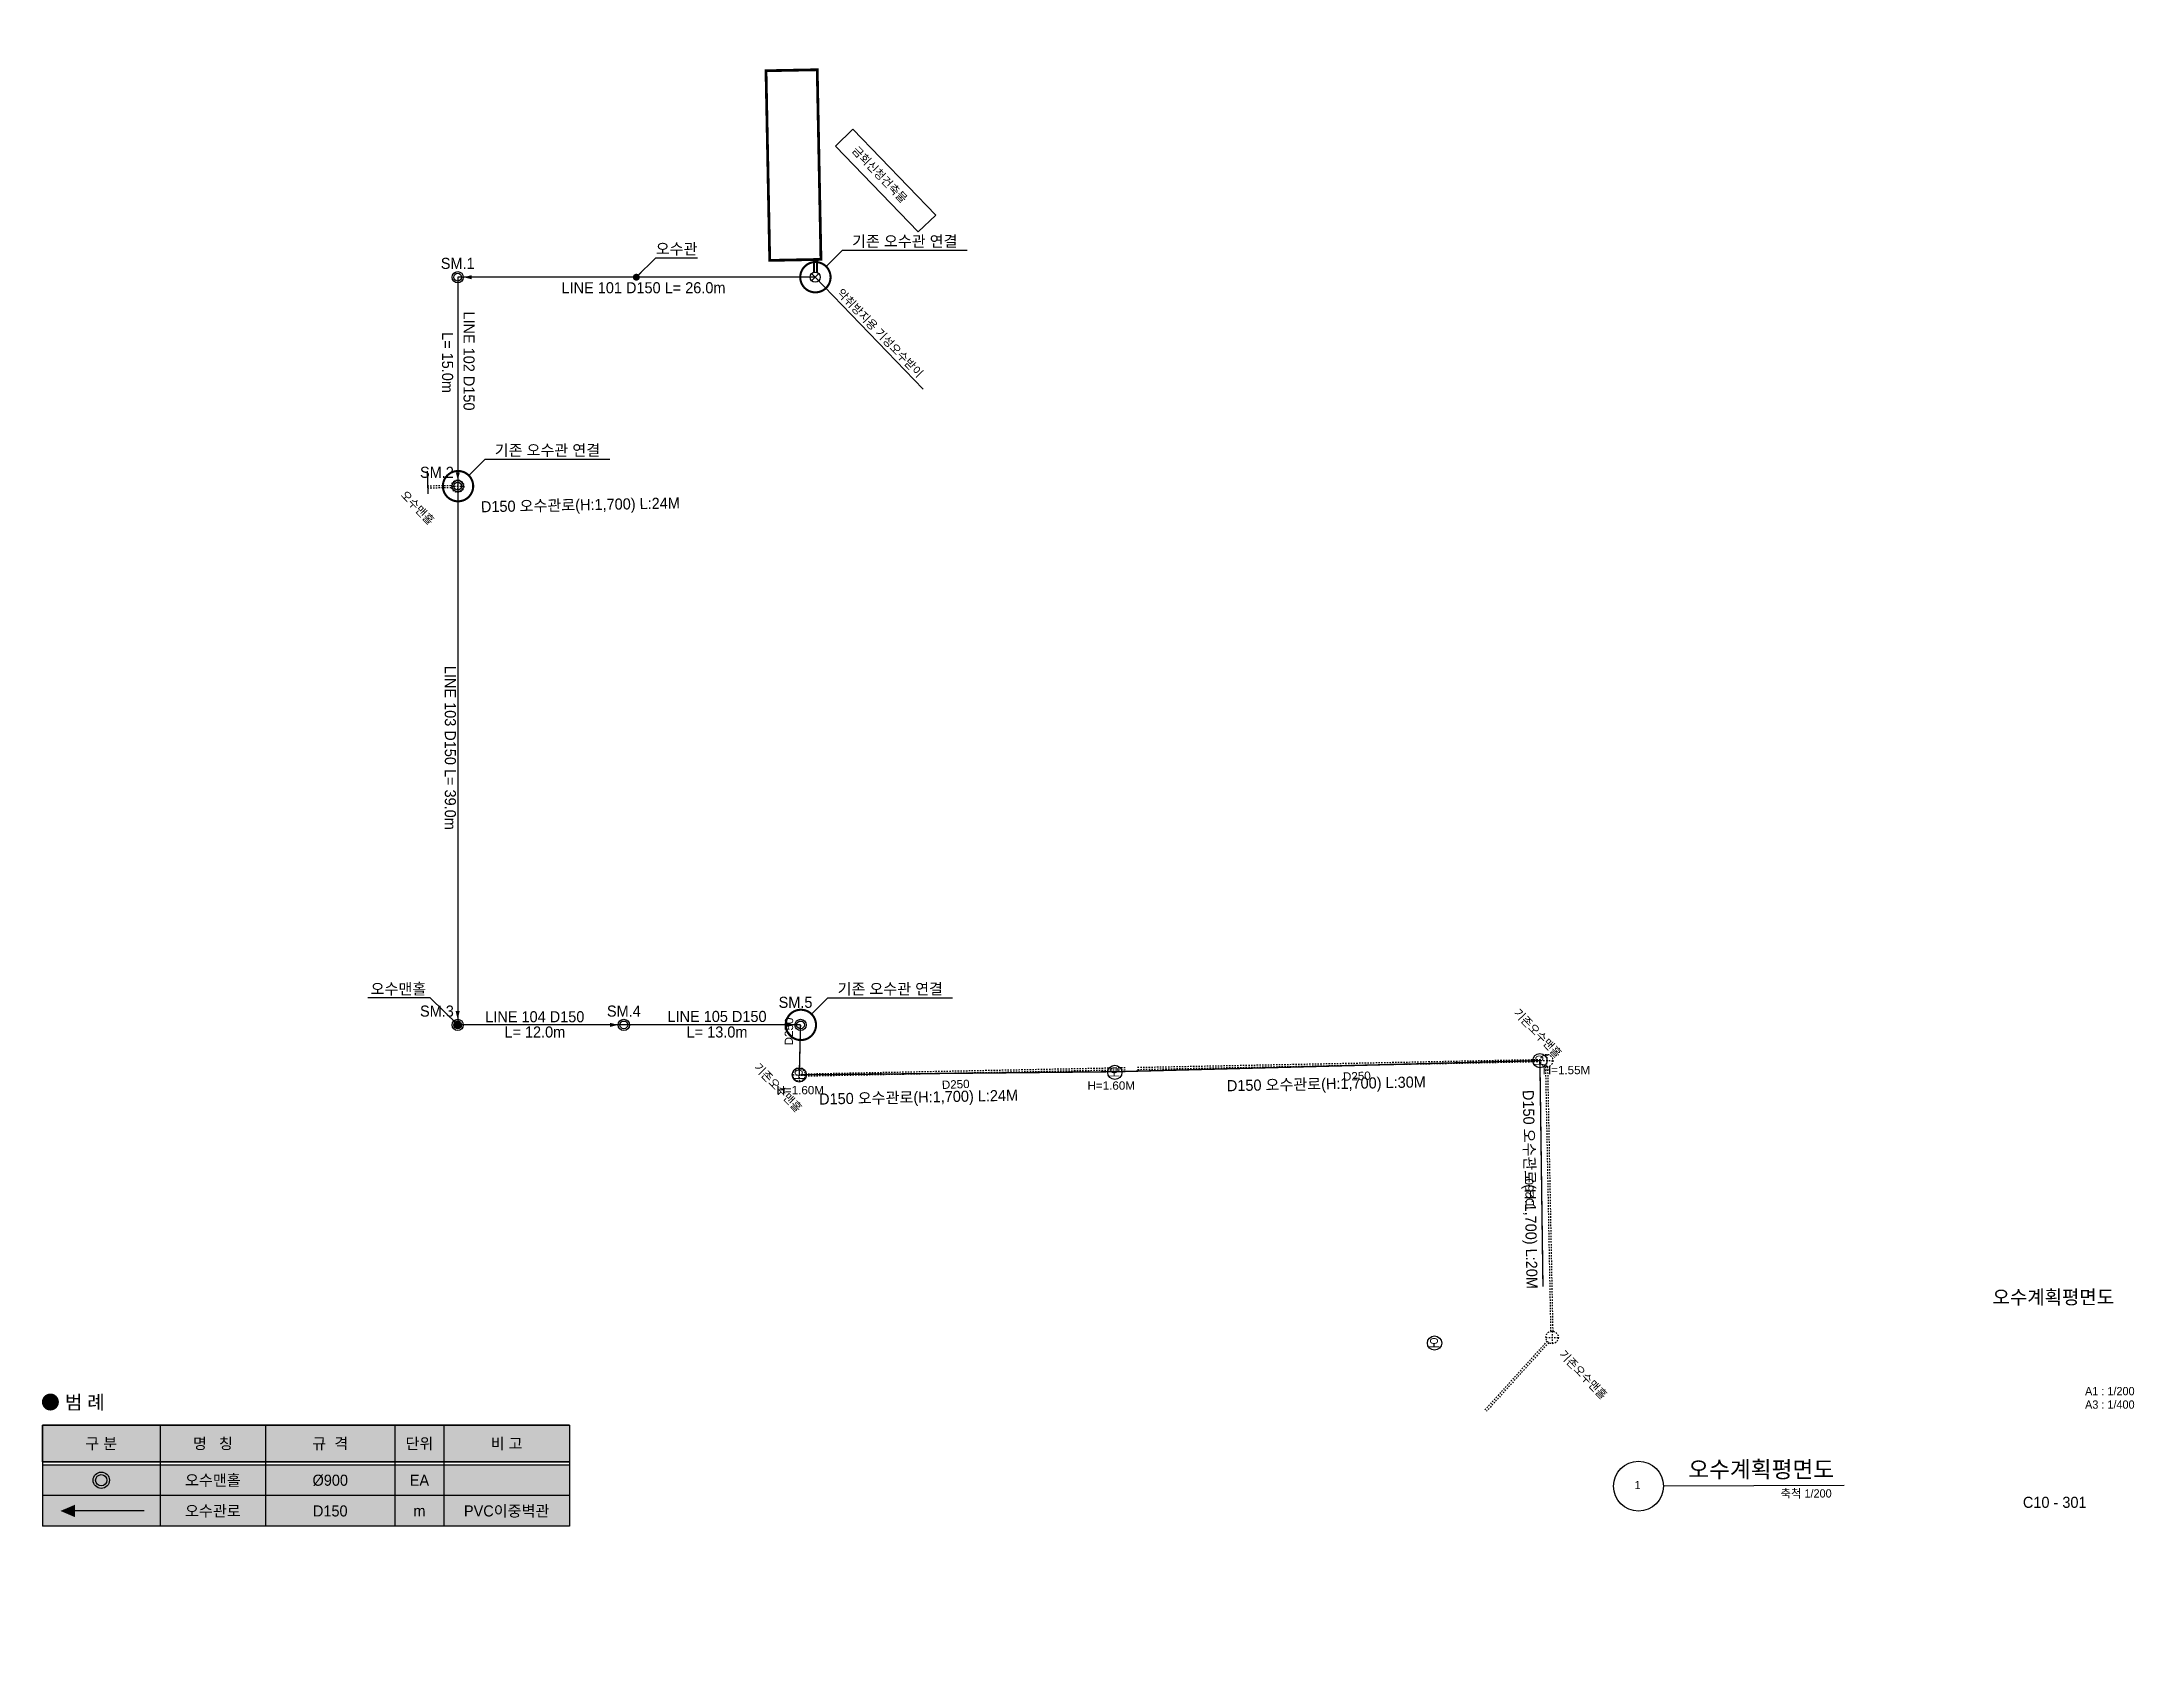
# Model space of a CAD drawing. Header units: inches. Extents: x 10 to 161, y -5 to 112.
import ezdxf
from ezdxf.enums import TextEntityAlignment as Align

# ---------------------------------------------------------------- set-up
doc = ezdxf.new("R2010")
doc.units = ezdxf.units.IN
doc.header["$MEASUREMENT"] = 0
for name, pattern in [('DASHED2', [0.375, 0.25, -0.125]), ('HIDDEN2', [0.1875, 0.125, -0.0625]), ('HIDDEN_2', [4.6, 3, -1.6])]:
    doc.linetypes.add(name, pattern=pattern)
for name, color, linetype in [('-$-0-범례', 7, 'Continuous'), ('-$-오-오수관로', 6, 'Continuous'), ('-C-오수관(분뇨)', 6, 'Continuous'), ('-C-오수맨홀', 6, 'Continuous'), ('9-오수맨홀', 252, 'Continuous'), ('COL', 2, 'Continuous'), ('DIM', 252, 'Continuous'), ('HID', 252, 'HIDDEN2'), ('TEX', 252, 'Continuous'), ('TEXT', 252, 'Continuous'), ('WAL', 2, 'Continuous'), ('WALL', 2, 'Continuous'), ('WB', 252, 'Continuous'), ('XR-SHEET$1$SHT', 5, 'Continuous'), ('도시가스맨홀(50)', 50, 'Continuous'), ('오수(34)', 252, 'Continuous'), ('오수관로', 252, 'HIDDEN_2')]:
    doc.layers.add(name, color=color, linetype=linetype)
doc.styles.add('Arial_4', font='arial_0.ttf')
doc.styles.get("Standard").update_dxf_attribs({"font": 'arial_0.ttf'})
doc.styles.add('돋음', font='Dotum.ttf')
doc.dimstyles.get("Standard").update_dxf_attribs({"dimtxt": 0.18, "dimasz": 0.18, "dimexe": 0.18, "dimexo": 0.0625, "dimgap": 0.09, "dimtad": 0, "dimtih": 1, "dimtoh": 1, "dimdec": 4, "dimzin": 0, "dimdsep": 46, "dimtxsty": 'Standard', "dimcen": 0.09, "dimadec": 0, "dimazin": 0, "dimtfac": 1, "dimtdec": 4, "dimtofl": 0, "dimtmove": 0, "dimatfit": 3, "dimfxl": 1, "dimtolj": 1, "dimtzin": 0, "dimarcsym": 0})

# ---------------------------------------------------------------- blocks, each defined once
blk = doc.blocks.new('A$Ce2bdae34')
at = {"layer": '-C-오수맨홀'}
for radius in [0.65, 0.45]:
    blk.add_circle((1.2, 1.2), radius, dxfattribs=at)
blk = doc.blocks.new('A$Cd8b6ead1')
at = {"layer": '-$-0-범례'}
blk.add_hatch(color=254, dxfattribs=at).paths.add_polyline_path([(0, 10.97), (57.1, 10.97), (57.1, 6.98), (0, 6.98)])
at = {"layer": '-$-0-범례', "true_color": 0xffffff}
blk.add_hatch(color=7, dxfattribs=at).paths.add_polyline_path([(0, 6.65), (57.1, 6.65), (57.1, 0), (0, 0)])
at = {"layer": '-$-0-범례', "color": 1}
for p, q in [((0, 10.97), (57.1, 10.97)), ((57.1, 10.97), (0, 10.97)), ((12.74, 10.97), (12.74, 0)), ((24.18, 10.97), (24.18, 0)), ((38.19, 10.97), (38.19, 0)), ((38.19, 10.97), (38.19, 0)), ((43.49, 10.97), (43.49, 0)), ((0, 6.98), (57.1, 6.98)), ((57.1, 3.32), (0, 3.32)), ((57.1, 0), (0, 0)), ((57.1, 0), (0, 0))]:
    blk.add_line(p, q, dxfattribs=at)
for points in [[(0, 10.97), (0, 0)], [(57.1, 10.97), (57.1, 0)], [(0, 6.65), (57.1, 6.65)]]:
    blk.add_lwpolyline(points, dxfattribs=at)
blk.add_lwpolyline([(0, 10.97), (57.1, 10.97), (57.1, 6.98), (0, 6.98)], close=True, dxfattribs=at)
at = {"layer": '-$-오-오수관로', "ltscale": 0.5}
blk.add_lwpolyline([(1.95, 1.66, 0, 1.33, 0), (3.51, 1.66, 3.4, 3.4, 0)], format="xyseb", dxfattribs=at)
at = {"layer": '-C-오수관(분뇨)'}
blk.add_lwpolyline([(11.03, 1.66), (3.38, 1.66)], dxfattribs=at)
at = {"layer": '-C-오수맨홀', "xscale": 1.358379958962178, "yscale": 1.358379958962178, "zscale": 1.358379958962178}
blk.add_blockref('A$Ce2bdae34', (4.74, 3.36), dxfattribs=at)
at = {"layer": '-$-0-범례', "color": 3, "style": '돋음'}
blk.add_text('● 범 례', height=1.5, dxfattribs=at).set_placement((-0.16, 13.43), align=Align.MIDDLE_LEFT)
at = {"layer": '-$-0-범례', "color": 5, "style": '돋음'}
for s, p in [('구 분', (6.37, 8.97)), ('명   칭', (18.46, 8.97)), ('규  격', (31.18, 8.97)), ('단위', (40.84, 8.97)), ('비 고', (50.29, 8.97))]:
    blk.add_text(s, height=1.2, dxfattribs=at).set_placement(p, align=Align.MIDDLE_CENTER)
at = {"layer": '-$-0-범례', "color": 3, "style": '돋음'}
for s, p in [('오수맨홀', (18.46, 4.99)), ('Ø900', (31.18, 4.99)), ('EA', (40.84, 4.99)), ('오수관로', (18.46, 1.66)), ('D150', (31.18, 1.66)), ('PVC이중벽관', (50.29, 1.66)), ('m', (40.84, 1.66))]:
    blk.add_text(s, height=1.2, dxfattribs=at).set_placement(p, align=Align.MIDDLE_CENTER)
blk = doc.blocks.new('O')
at = {"layer": '9-오수맨홀'}
blk.add_circle((0, 0), 0.858, dxfattribs=at)
at = {"layer": '9-오수맨홀', "style": '돋음'}
blk.add_text('오', height=1.11, dxfattribs=at).set_placement((-0.76, -0.55))
blk = doc.blocks.new('A$C0D8869CF')
at = {"layer": '오수(34)', "linetype": 'DASHED2', "ltscale": 5, "const_width": 0.1}
blk.add_lwpolyline([(53.45, 23.43), (53.36, 19.82), (76.29, 20.05), (106.85, 20.85), (107.07, 4.52)], dxfattribs=at)
at = {"layer": '도시가스맨홀(50)', "xscale": 0.6, "yscale": 0.6, "zscale": 0.6}
for p in [(106.85, 20.85, -93.02), (53.36, 19.82), (76.15, 20), (99.24, 0.45)]:
    blk.add_blockref('O', p, dxfattribs=at)
at = {"layer": '오수(34)', "linetype": 'DASHED2', "ltscale": 5, "style": 'Arial_4'}
for rotation, p in [(89.3198, (52.91, 22.95)), (2.1789, (93.64, 19.43)), (2.1789, (64.67, 18.84)), (91.6653, (106.4, 11.34))]:
    blk.add_text('D250', height=0.6, rotation=rotation, dxfattribs=at).set_placement(p, align=Align.CENTER)
for s, p in [('H=1.55M', (108.77, 19.87)), ('H=1.60M', (53.43, 18.42)), ('H=1.60M', (75.89, 18.75))]:
    blk.add_text(s, height=0.6, dxfattribs=at).set_placement(p, align=Align.CENTER)
blk = doc.blocks.new('A$C1C546FC6')
at = {"layer": 'COL', "color": 252, "const_width": 200}
blk.add_lwpolyline([(24198, 131823), (26714, 134536), (16669, 143852), (14153, 141139)], close=True, dxfattribs=at)
at = {"layer": 'DIM'}
blk.add_lwpolyline([(28479, 131986, 0, 300, 0), (27920, 132691, 0, 0, 0), (28191, 132349, 0, 0, 0)], format="xyseb", dxfattribs=at)
at = {"layer": 'HID'}
for p, q in [((104432, 132405), (105068, 131769)), ((104432, 131769), (105068, 132405)), ((119096, 118805), (119733, 118169)), ((119096, 118169), (119733, 118805)), ((19969, 104595), (20605, 103959)), ((19969, 103959), (20605, 104595)), ((67699, 92825), (68335, 92188)), ((67699, 92188), (68335, 92825))]:
    blk.add_line(p, q, dxfattribs=at)
at = {"layer": 'HID', "color": 2}
for centre in [(104750, 132087), (119414, 118487), (20287, 104277), (68017, 92507)]:
    blk.add_circle(centre, 450, dxfattribs=at)
at = {"layer": 'WAL', "color": 252}
blk.add_lwpolyline([(30161, 140977), (30161, 142724), (21552, 142724), (21552, 140977)], close=True, dxfattribs=at)
at = {"layer": 'WALL'}
blk.add_line((17978, 103454), (19187, 102333), dxfattribs=at)
at = {"layer": 'WB'}
for p, q in [((27714, 133347), (26978, 133347)), ((27346, 133715), (27346, 132979)), ((27346, 133347), (38586, 133347))]:
    blk.add_line(p, q, dxfattribs=at)
at = {"layer": 'WB', "color": 252, "const_width": 150}
for points in [[(26361, 134175), (27031, 133537)], [(26499, 134347), (27196, 133683)]]:
    blk.add_lwpolyline(points, dxfattribs=at)
at = {"layer": 'WB'}
blk.add_circle((27346, 133347), 368, dxfattribs=at)
at = {"layer": '오수관로'}
for p, q in [((84587, 110484), (104376, 131821)), ((84697, 110382), (104486, 131719)), ((119034, 118738), (105030, 131726)), ((119136, 118848), (105132, 131836)), ((119358, 118032), (119812, 111360)), ((119508, 118042), (119962, 111370)), ((68268, 92888), (83976, 109824)), ((68378, 92786), (84086, 109722)), ((18754, 102734), (19926, 103998)), ((18864, 102632), (20036, 103896))]:
    blk.add_line(p, q, dxfattribs=at)
at = {"layer": 'TEX', "ltscale": 1.2, "style": '돋음'}
for s, p in [('금회신청건축물', (22609, 141546)), ('악취방지용 기성오수받이', (29255, 133613)), ('기존오수맨홀', (100616, 132696)), ('기존오수맨홀', (120645, 117935)), ('오수맨홀', (17881, 100815)), ('기존오수맨홀', (65354, 90473))]:
    blk.add_text(s, height=600, rotation=360, dxfattribs=at).set_placement(p)
at = {"layer": 'TEXT', "style": '돋음'}
for s, rotation, p in [('D150 오수관로(H:1,700) L:20M', 317.1562, (105079, 129362)), ('D150 오수관로(H:1,700) L:30M', 47.1562, (90313, 113930)), ('D150 오수관로(H:1,700) L:24M', 47.1562, (22817, 104187)), ('D150 오수관로(H:1,700) L:24M', 47.1562, (70561, 92066))]:
    blk.add_text(s, height=800, rotation=rotation, dxfattribs=at).set_placement(p)

msp = doc.modelspace()

# ---------------------------------------------------------------- linework, layer by layer
at = {"layer": '-C-오수관(분뇨)'}
for points in [[(65.77, 95.08), (39.96, 95.08)], [(39.96, 95.08), (39.96, 41.08)], [(64.72, 41.08), (39.96, 41.08)]]:
    msp.add_lwpolyline(points, dxfattribs=at)
for points in [[(40.37, 95.08), (40.97, 95.23), (40.97, 94.93)], [(39.97, 80.4), (39.82, 81), (40.12, 81)], [(39.96, 41.48), (39.81, 42.08), (40.11, 42.08)], [(51.55, 41.08), (50.95, 40.93), (50.95, 41.23)], [(64.31, 41.08), (63.71, 40.93), (63.71, 41.23)]]:
    msp.add_solid(points, dxfattribs=at)
for points in [[(66.57, 95.85), (67.75, 97.04), (76.75, 97.04)], [(40.76, 80.77), (41.94, 81.95), (50.94, 81.95)], [(65.52, 41.85), (66.7, 43.04), (75.7, 43.04)]]:
    msp.add_lwpolyline(points)
at = {"linetype": 'HIDDEN2', "ltscale": 3, "const_width": 0.15}
for points in [[(64.7, 95.08, 1), (66.89, 95.08, 1)], [(38.89, 79.99, 1), (41.08, 79.99, 1)], [(63.65, 41.08, 1), (65.84, 41.08, 1)]]:
    msp.add_lwpolyline(points, format="xyb", close=True, dxfattribs=at)
at = {"layer": 'XR-SHEET$1$SHT', "color": 7}
msp.add_line((127.04, 7.78), (140.1, 7.85), dxfattribs=at)
msp.add_circle((125.24, 7.77), 1.8, dxfattribs=at)

# ---------------------------------------------------------------- block references
at = {"layer": '-C-오수맨홀', "xscale": 0.6249996533603484, "yscale": 0.6249996533603484, "zscale": 0.6249996533603484}
for p in [(39.21, 94.33), (39.21, 79.24), (39.21, 40.33), (51.21, 40.33), (63.97, 40.33)]:
    msp.add_blockref('A$Ce2bdae34', p, dxfattribs=at)
msp.add_blockref('A$C0D8869CF', (11.27, 17.65))
at = {"xscale": 0.6666666666666666, "yscale": 0.6666666666666666, "zscale": 0.6666666666666666}
msp.add_blockref('A$Cd8b6ead1', (9.97, 4.87), dxfattribs=at)
at = {"layer": 'TEX', "xscale": 0.0009999999999999998, "yscale": 0.0009999999999999998, "zscale": 0.0009999999999999998, "rotation": 313.9684516961916}
msp.add_blockref('A$C1C546FC6', (-49.18, 22.19), dxfattribs=at)

# ---------------------------------------------------------------- texts
at = {"layer": '-C-오수관(분뇨)', "style": '돋음'}
for s, p in [('SM.1', (39.96, 96.08)), ('LINE 101 D150 L= 26.0m', (53.38, 94.32)), ('SM.2', (38.46, 80.99)), ('SM.3', (38.46, 42.08)), ('SM.4', (51.96, 42.08)), ('SM.5', (64.36, 42.71)), ('LINE 104 D150', (45.53, 41.67)), ('L= 12.0m', (45.53, 40.57)), ('LINE 105 D150', (58.69, 41.69)), ('L= 13.0m', (58.69, 40.57))]:
    msp.add_text(s, height=0.8, dxfattribs=at).set_placement(p, align=Align.MIDDLE_CENTER)
for s, p in [('LINE 102 D150', (40.78, 89.03)), ('L= 15.0m', (39.23, 88.92)), ('LINE 103 D150 L= 39.0m', (39.43, 61.09))]:
    msp.add_text(s, height=0.8, rotation=270, dxfattribs=at).set_placement(p, align=Align.MIDDLE_CENTER)
at = {"style": '돋음'}
for s, p in [('오수관', (55.77, 96.49)), ('기존 오수관 연결', (72.25, 97.04)), ('기존 오수관 연결', (46.44, 81.95)), ('오수맨홀', (35.68, 43.04)), ('기존 오수관 연결', (71.2, 43.04))]:
    msp.add_text(s, height=0.8, dxfattribs=at).set_placement(p, align=Align.BOTTOM_CENTER)
at = {"layer": 'XR-SHEET$1$SHT', "color": 3, "style": '돋음'}
for s, height, p in [('오수계획평면도', 1, (155.2, 21.42)), ('A1 : 1/200', 0.6, (159.28, 14.63)), ('A3 : 1/400', 0.6, (159.28, 13.66)), ('C10 - 301', 0.8, (155.3, 6.6))]:
    msp.add_text(s, height=height, dxfattribs=at).set_placement(p, align=Align.MIDDLE_CENTER)
msp.add_text('오수계획평면도', height=1.2, dxfattribs=at).set_placement((139.37, 8.02), align=Align.BOTTOM_RIGHT)
msp.add_text('1', height=0.6, dxfattribs=at).set_placement((125.18, 7.85), align=Align.MIDDLE)
msp.add_text('축척 1/200', height=0.6, dxfattribs=at).set_placement((139.19, 7.54), align=Align.TOP_RIGHT)

# ---------------------------------------------------------------- leaders
for points, override in [([(52.86, 95.08), (54.28, 96.49), (57.28, 96.49)], {"dimasz": 0.5, "dimldrblk": 'Dot'}), ([(39.96, 41.08), (37.98, 43.04), (33.47, 43.04)], {"dimasz": 0.5, "dimgap": 0.09, "dimtad": 0, "dimldrblk": 'Dot'})]:
    msp.add_leader(points, dimstyle='Standard', override=override)

doc.saveas('drawing.dxf')
